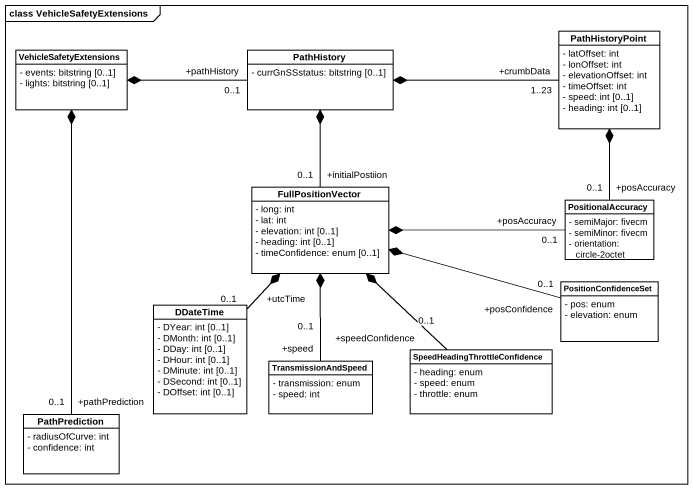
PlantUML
@startuml
mainframe class VehicleSafetyExtensions
hide circle
hide empty members
skinparam classAttributeIconSize 0
class PathHistoryPoint {
  - latOffset: int
  - lonOffset: int
  - elevationOffset: int
  - timeOffset: int
  - speed: int [0..1]
  - heading: int [0..1]
}
class VehicleSafetyExtensions {
  - events: bitstring [0..1]
  - lights: bitstring [0..1]
}
class PathHistory {
  - currGnSSstatus: bitstring [0..1]
}
class FullPositionVector {
  - long: int
  - lat: int
  - elevation: int [0..1]
  - heading: int [0..1]
  - timeConfidence: enum [0..1]
}
class PositionalAccuracy {
  - semiMajor: fivecm
  - semiMinor: fivecm
  - orientation: circle-2octet
}
class DDateTime {
  - DYear: int [0..1]
  - DMonth: int [0..1]
  - DDay: int [0..1]
  - DHour: int [0..1]
  - DMinute: int [0..1]
  - DSecond: int [0..1]
  - DOffset: int [0..1]
}
class PositionConfidenceSet {
  - pos: enum
  - elevation: enum
}
class TransmissionAndSpeed {
  - transmission: enum
  - speed: int
}
class "SpeedHeadingThrottleConfidence" as SpeedHeadingThrottleConfiden {
  - heading: enum
  - speed: enum
  - throttle: enum
}
class PathPrediction {
  - radiusOfCurve: int
  - confidence: int
}
PathHistoryPoint "+crumbData\n1..23" -left-* PathHistory
PathHistory "+pathHistory\n0..1" -left-* VehicleSafetyExtensions
FullPositionVector "+initialPostiion\n0..1" -up-* PathHistory
PositionalAccuracy "+posAccuracy\n0..1" -up-* PathHistoryPoint
PositionalAccuracy "+posAccuracy\n0..1" -left-* FullPositionVector
DDateTime "+utcTime\n0..1" -up-* FullPositionVector
PositionConfidenceSet "+posConfidence\n0..1" -left-* FullPositionVector
TransmissionAndSpeed "+speed\n0..1" -up-* FullPositionVector
SpeedHeadingThrottleConfiden "+speedConfidence\n0..1" -up-* FullPositionVector
PathPrediction "+pathPrediction\n0..1" -up-* VehicleSafetyExtensions
@enduml
